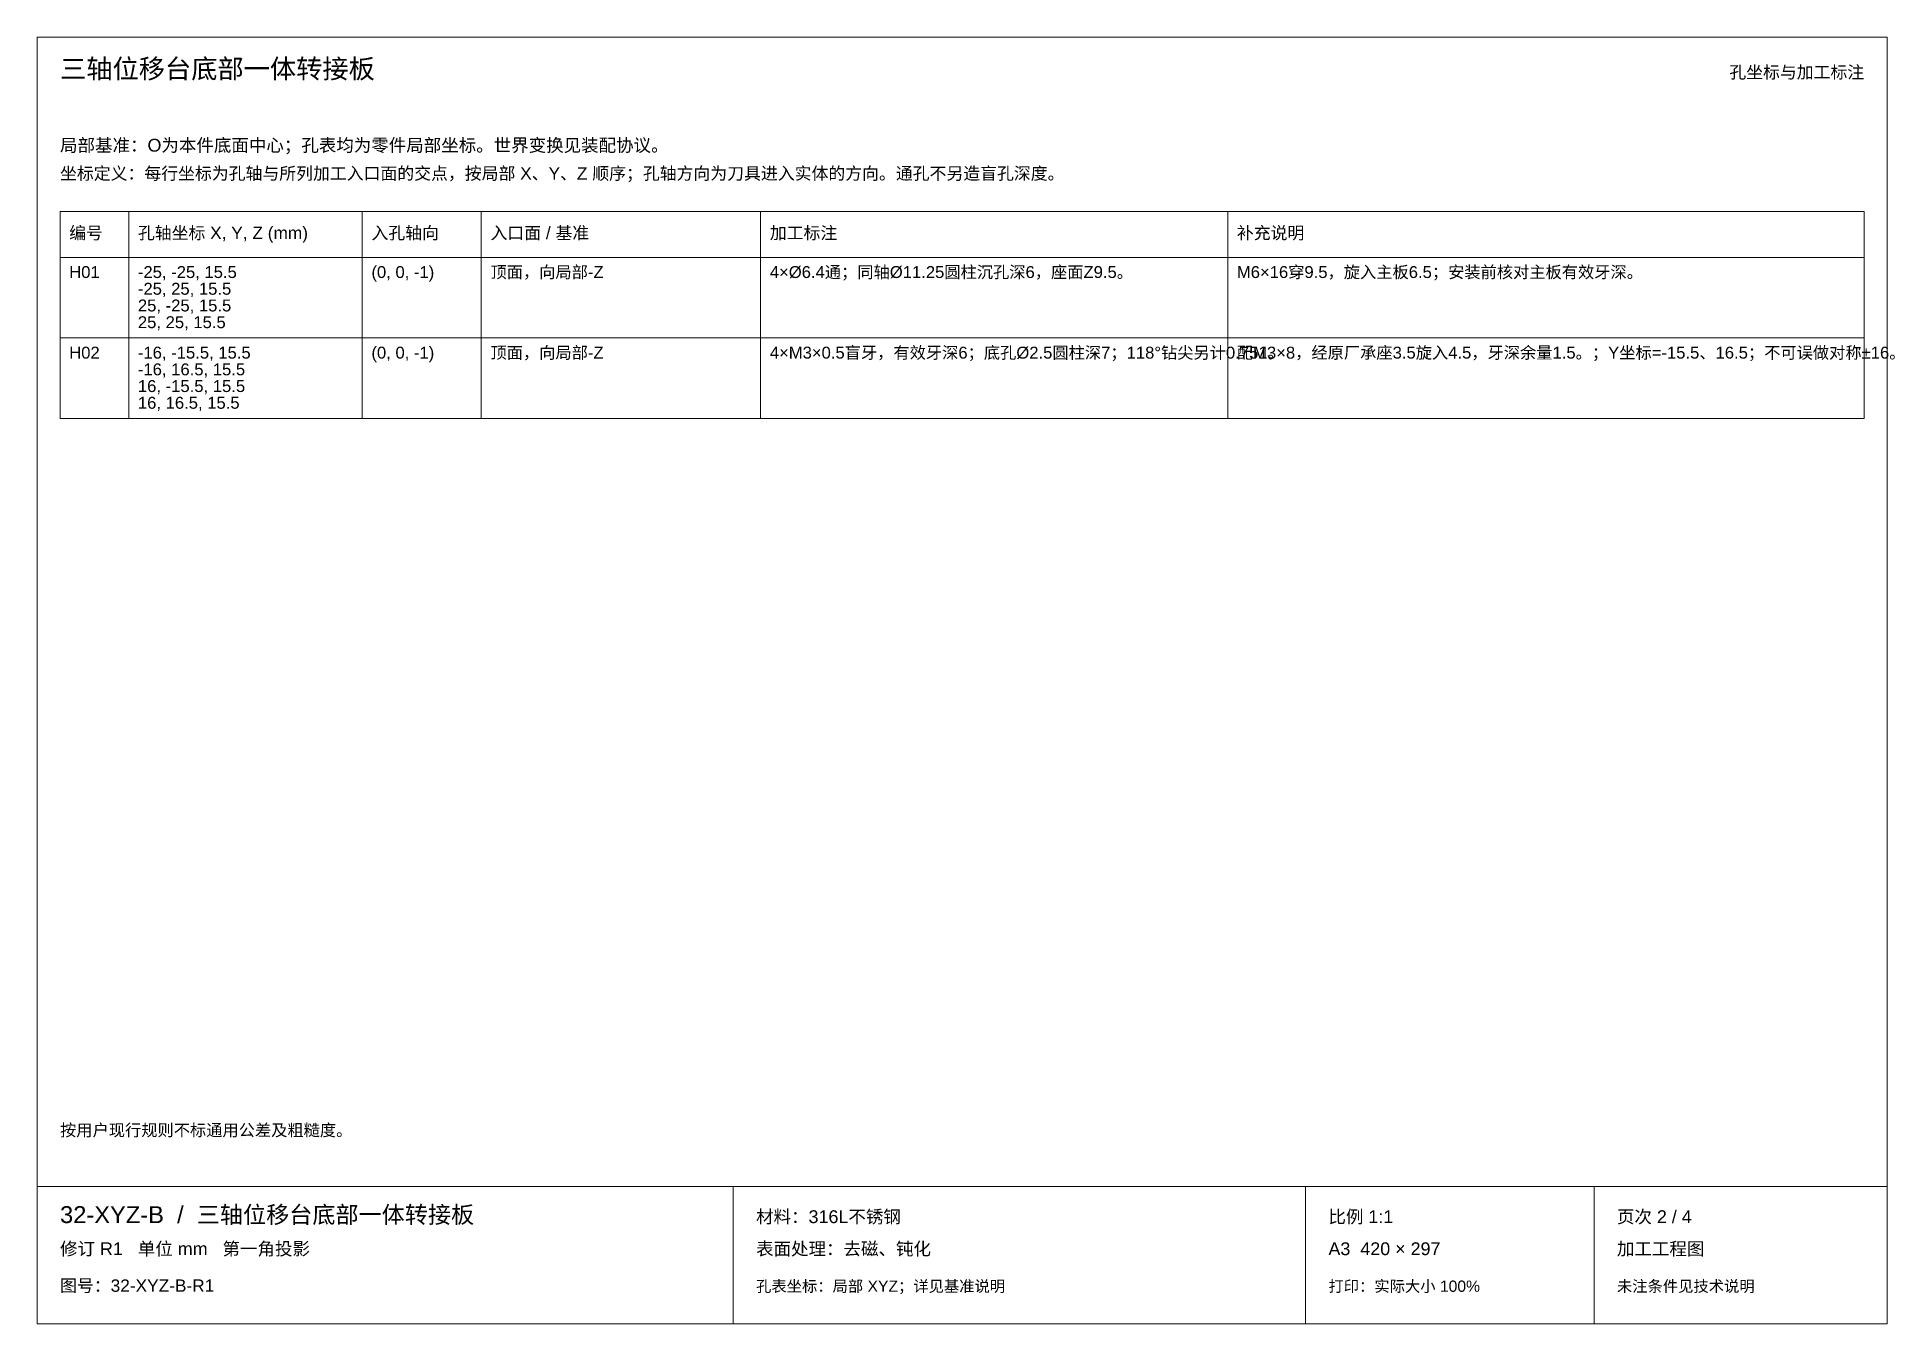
# Paper-space layout '02_孔表及加工说明' of a CAD drawing. Header units: millimetres. Extents: x 8 to 414, y 8 to 289.
import ezdxf
from ezdxf.enums import TextEntityAlignment as Align

# ---------------------------------------------------------------- set-up
doc = ezdxf.new("R2010")
doc.units = ezdxf.units.MM
doc.layers.add('ANNOTATIONS', color=7, linetype='CONTINUOUS', lineweight=18)
doc.styles.add('CJK', font='Arial Unicode.ttf')

psp = doc.layouts.new('02_孔表及加工说明')

# ---------------------------------------------------------------- linework, layer by layer
at = {"layer": 'ANNOTATIONS'}
for p, q in [((412, 289), (8, 289)), ((8, 289), (8, 8)), ((412, 8), (412, 289)), ((28, 250.9), (13, 250.9)), ((13, 250.9), (13, 240.9)), ((28, 240.9), (28, 250.9)), ((79, 250.9), (28, 250.9)), ((28, 250.9), (28, 240.9)), ((79, 240.9), (79, 250.9)), ((105, 250.9), (79, 250.9)), ((79, 250.9), (79, 240.9)), ((105, 240.9), (105, 250.9)), ((166, 250.9), (105, 250.9)), ((105, 250.9), (105, 240.9)), ((166, 240.9), (166, 250.9)), ((268, 250.9), (166, 250.9)), ((166, 250.9), (166, 240.9)), ((268, 240.9), (268, 250.9)), ((407, 250.9), (268, 250.9)), ((268, 250.9), (268, 240.9)), ((407, 240.9), (407, 250.9)), ((13, 240.9), (28, 240.9)), ((28, 240.9), (13, 240.9)), ((13, 240.9), (13, 223.3)), ((28, 240.9), (79, 240.9)), ((28, 223.3), (28, 240.9)), ((79, 240.9), (28, 240.9)), ((28, 240.9), (28, 223.3)), ((79, 240.9), (105, 240.9)), ((79, 223.3), (79, 240.9)), ((105, 240.9), (79, 240.9)), ((79, 240.9), (79, 223.3)), ((105, 240.9), (166, 240.9)), ((105, 223.3), (105, 240.9)), ((166, 240.9), (105, 240.9)), ((105, 240.9), (105, 223.3)), ((166, 240.9), (268, 240.9)), ((166, 223.3), (166, 240.9)), ((268, 240.9), (166, 240.9)), ((166, 240.9), (166, 223.3)), ((268, 240.9), (407, 240.9)), ((268, 223.3), (268, 240.9)), ((407, 240.9), (268, 240.9)), ((268, 240.9), (268, 223.3)), ((407, 223.3), (407, 240.9)), ((13, 223.3), (28, 223.3)), ((28, 223.3), (13, 223.3)), ((13, 223.3), (13, 205.7)), ((28, 223.3), (79, 223.3)), ((28, 205.7), (28, 223.3)), ((79, 223.3), (28, 223.3)), ((28, 223.3), (28, 205.7)), ((79, 223.3), (105, 223.3)), ((79, 205.7), (79, 223.3)), ((105, 223.3), (79, 223.3)), ((79, 223.3), (79, 205.7)), ((105, 223.3), (166, 223.3)), ((105, 205.7), (105, 223.3)), ((166, 223.3), (105, 223.3)), ((105, 223.3), (105, 205.7)), ((166, 223.3), (268, 223.3)), ((166, 205.7), (166, 223.3)), ((268, 223.3), (166, 223.3)), ((166, 223.3), (166, 205.7)), ((268, 223.3), (407, 223.3)), ((268, 205.7), (268, 223.3)), ((407, 223.3), (268, 223.3)), ((268, 223.3), (268, 205.7)), ((407, 205.7), (407, 223.3)), ((13, 205.7), (28, 205.7)), ((28, 205.7), (79, 205.7)), ((79, 205.7), (105, 205.7)), ((105, 205.7), (166, 205.7)), ((166, 205.7), (268, 205.7)), ((268, 205.7), (407, 205.7)), ((8, 38), (412, 38)), ((160, 8), (160, 38)), ((285, 8), (285, 38)), ((348, 8), (348, 38)), ((8, 8), (412, 8))]:
    psp.add_line(p, q, dxfattribs=at)

# ---------------------------------------------------------------- texts
at = {"layer": 'ANNOTATIONS', "style": 'CJK'}
for s, height, p in [('三轴位移台底部一体转接板', 4.2, (13, 280)), ('局部基准：O为本件底面中心；孔表均为零件局部坐标。世界变换见装配协议。', 2.8, (13, 264)), ('坐标定义：每行坐标为孔轴与所列加工入口面的交点，按局部 X、Y、Z 顺序；孔轴方向为刀具进入实体的方向。通孔不另造盲孔深度。', 2.7, (13, 257.9)), ('编号', 2.7, (15, 244.9)), ('孔轴坐标 X, Y, Z (mm)', 2.7, (30, 244.9)), ('入孔轴向', 2.7, (81, 244.9)), ('入口面 / 基准', 2.7, (107, 244.9)), ('加工标注', 2.7, (168, 244.9)), ('补充说明', 2.7, (270, 244.9)), ('顶面，向局部-Z', 2.6, (107, 236.4)), ('4×Ø6.4通；同轴Ø11.25圆柱沉孔深6，座面Z9.5。', 2.6, (168, 236.4)), ('M6×16穿9.5，旋入主板6.5；安装前核对主板有效牙深。', 2.6, (270, 236.4)), ('H01', 2.6, (15, 236.4)), ('-25, -25, 15.5', 2.6, (30, 236.4)), ('-25, 25, 15.5', 2.6, (30, 232.75)), ('(0, 0, -1)', 2.6, (81, 236.4)), ('25, -25, 15.5', 2.6, (30, 229.1)), ('25, 25, 15.5', 2.6, (30, 225.45)), ('H02', 2.6, (15, 218.8)), ('-16, -15.5, 15.5', 2.6, (30, 218.8)), ('(0, 0, -1)', 2.6, (81, 218.8)), ('顶面，向局部-Z', 2.6, (107, 218.8)), ('4×M3×0.5盲牙，有效牙深6；底孔Ø2.5圆柱深7；118°钻尖另计0.751。', 2.6, (168, 218.8)), ('配M3×8，经原厂承座3.5旋入4.5，牙深余量1.5。；Y坐标=-15.5、16.5；不可误做对称±16。', 2.6, (270, 218.8)), ('-16, 16.5, 15.5', 2.6, (30, 215.15)), ('16, -15.5, 15.5', 2.6, (30, 211.5)), ('16, 16.5, 15.5', 2.6, (30, 207.85)), ('按用户现行规则不标通用公差及粗糙度。', 2.6, (13, 49)), ('32-XYZ-B  /  三轴位移台底部一体转接板', 3.7, (13, 30)), ('材料：316L不锈钢', 2.8, (165, 30)), ('比例 1:1', 2.8, (290, 30)), ('页次 2 / 4', 2.8, (353, 30)), ('修订 R1   单位 mm   第一角投影', 2.8, (13, 23)), ('表面处理：去磁、钝化', 2.8, (165, 23)), ('A3  420 × 297', 2.8, (290, 23)), ('加工工程图', 2.8, (353, 23)), ('图号：32-XYZ-B-R1', 2.7, (13, 15)), ('孔表坐标：局部 XYZ；详见基准说明', 2.45, (165, 15)), ('打印：实际大小 100%', 2.45, (290, 15)), ('未注条件见技术说明', 2.45, (353, 15))]:
    psp.add_text(s, height=height, dxfattribs=at).set_placement(p)
psp.add_text('孔坐标与加工标注', height=2.7, dxfattribs=at).set_placement((407, 280), align=Align.RIGHT)

doc.saveas('drawing.dxf')
